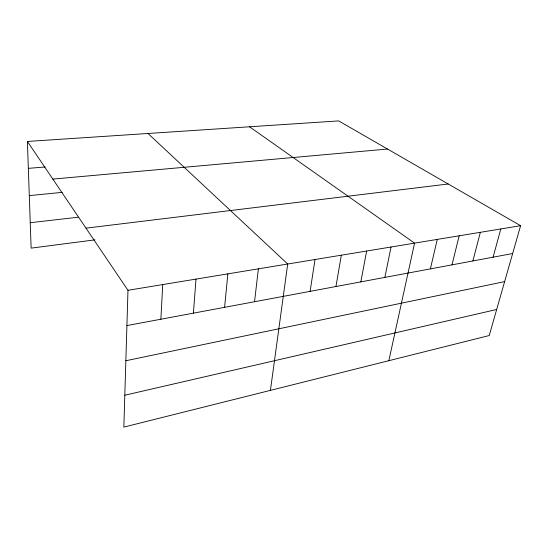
<?xml version="1.0" encoding="UTF-8"?>
<svg xmlns="http://www.w3.org/2000/svg" width="548" height="548" viewBox="0 0 548 548"><rect width="100%" height="100%" fill="white"/><g stroke="black" fill="none" stroke-linecap="round" stroke-linejoin="round"><path stroke-width="0.82" d="M27.4 141.446L127.979 290.296L123.848 427.098L489.234 335.54L520.6 225.694L338.671 120.903L27.4 141.446L31.126 248.134L94.9 239.86M160.872 319.231L162.735 284.576M193.41 313.155L195.999 279.103M224.598 307.325L227.858 273.856M254.532 301.736L258.396 268.835M270.424 390.368L287.7 264.013L147.994 133.486M310.106 291.358L315.031 259.519M335.945 286.529L341.329 255.19M360.844 281.877L366.646 251.025M384.854 277.398L391.046 247.011M388.854 360.694L414.569 243.141L249.552 126.787M430.392 268.89L437.263 239.401M451.997 264.855L459.176 235.798M472.89 260.951L480.349 232.318M493.097 257.176L500.81 228.948M124.807 395.224L496.673 309.483M125.848 360.748L504.626 281.617M126.91 325.574L512.654 253.525M127.979 290.296L520.6 225.694M85.988 228.153L448.209 183.998M30.236 222.714L78.104 217.227M29.291 195.602L62.28 192.355M52.834 179.086L387.525 149.042M28.338 168.359L45.107 166.982"/></g></svg>
